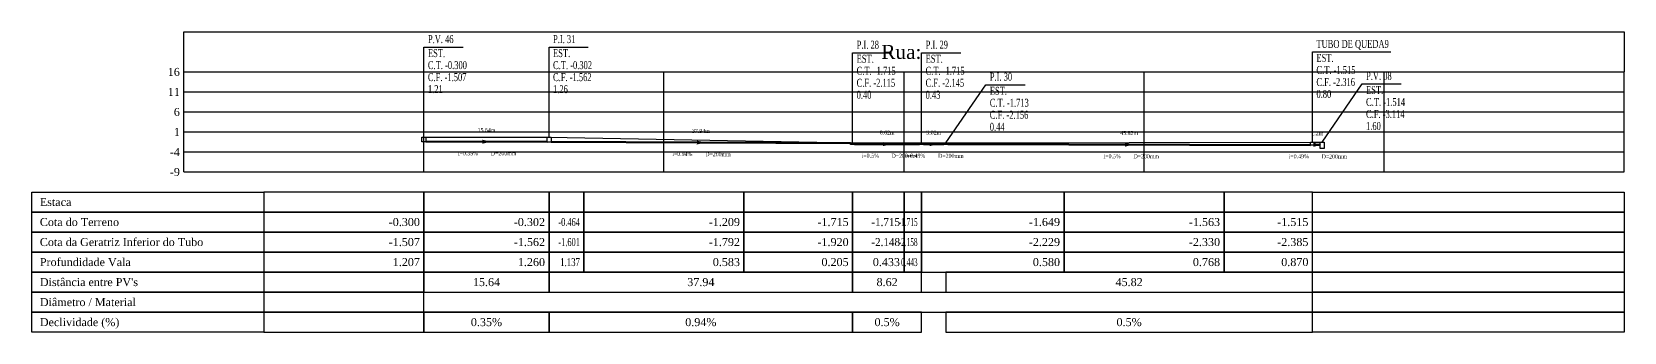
# Model space of a CAD drawing. Extents: x -44 to 14114764, y -20 to 289527804.
# Drawn here: x 359139.5 to 359338.5, y 7351963.3 to 7352000.8 of the extents above; entities that cross this region are included whole.
import ezdxf
from ezdxf.enums import TextEntityAlignment as Align

# ---------------------------------------------------------------- set-up
doc = ezdxf.new("R2010")
doc.units = 0
for name, color, linetype in [('PS_IND_COMPRIMENTO', 7, 'Continuous'), ('PS_IND_DIAMETRO', 7, 'Continuous'), ('PS_IND_FLUXO', 3, 'Continuous'), ('PS_IND_INCLINACAO', 7, 'Continuous'), ('PS_PERFIL_CAIXAS', 7, 'Continuous'), ('PS_PERFIL_COTA_LIN', 7, 'Continuous'), ('PS_PERFIL_COTA_TXT', 5, 'Continuous'), ('PS_PERFIL_GRADE', 8, 'Continuous'), ('PS_PERFIL_TERRENO', 3, 'Continuous'), ('PS_PERFIL_TITULOS', 5, 'Continuous'), ('PS_PERFIL_TUBO', 7, 'Continuous'), ('PS_PONTOS_IDENTIFICACAO_LIN', 7, 'Continuous'), ('PS_PONTOS_IDENTIFICACAO_TXT', 7, 'Continuous')]:
    doc.layers.add(name, color=color, linetype=linetype)
doc.styles.get("Standard").update_dxf_attribs({"font": 'times.ttf'})

# ---------------------------------------------------------------- blocks, each defined once
blk = doc.blocks.new('*U1428')
at = {"layer": 'PS_PERFIL_GRADE', "linetype": 'Continuous'}
for p, q in [((0, 0), (0, 12.5)), ((0, 12.5), (180, 12.5)), ((30, 0), (30, 12.5)), ((60, 0), (60, 12.5)), ((90, 0), (90, 12.5)), ((120, 0), (120, 12.5)), ((150, 0), (150, 12.5)), ((180, 0), (180, 12.5)), ((0, 10), (180, 10)), ((0, 7.5), (180, 7.5)), ((0, 5), (180, 5)), ((0, 2.5), (180, 2.5)), ((0, 0), (180, 0))]:
    blk.add_line(p, q, dxfattribs=at)
blk.add_lwpolyline([(0, 12.5), (0, 17.5), (180, 17.5), (180, 12.5)], dxfattribs=at)
at = {"layer": 'PS_PERFIL_GRADE'}
for s, p in [('16', (-0.5, 12.5)), ('11', (-0.5, 10)), ('6', (-0.5, 7.5)), ('1', (-0.5, 5)), ('-4', (-0.5, 2.5)), ('-9', (-0.5, 0))]:
    blk.add_text(s, height=1, dxfattribs=at).set_placement(p, align=Align.MIDDLE_RIGHT)

msp = doc.modelspace()

# ---------------------------------------------------------------- linework, layer by layer
at = {"layer": 'PS_IND_FLUXO'}
for points in [[(359195.796, 7351987.109, 0.5, 0, 0), (359196.796, 7351987.108, 0, 0, 0)], [(359222.586, 7351987.008, 0.5, 0, 0), (359223.586, 7351987.003, 0, 0, 0)], [(359245.867, 7351986.809, 0.5, 0, 0), (359246.867, 7351986.806, 0, 0, 0)], [(359251.688, 7351986.801, 0.5, 0, 0), (359252.688, 7351986.798, 0, 0, 0)], [(359276.111, 7351986.742, 0.5, 0, 0), (359277.111, 7351986.739, 0, 0, 0)], [(359299.621, 7351986.718, 0.5, 0, 0), (359300.621, 7351986.714, 0, 0, 0)]]:
    msp.add_lwpolyline(points, format="xyseb", dxfattribs=at)
at = {"layer": 'PS_PERFIL_CAIXAS', "linetype": 'Continuous'}
for points in [[(359188.228, 7351987.676), (359188.728, 7351987.676), (359188.728, 7351987.072), (359188.228, 7351987.072)], [(359203.864, 7351987.675), (359204.364, 7351987.675), (359204.364, 7351987.045), (359203.864, 7351987.045)], [(359241.808, 7351986.968), (359242.308, 7351986.968), (359242.308, 7351986.768), (359241.808, 7351986.768)], [(359250.426, 7351986.968), (359250.926, 7351986.968), (359250.926, 7351986.753), (359250.426, 7351986.753)], [(359253.45, 7351986.969), (359253.95, 7351986.969), (359253.95, 7351986.748), (359253.45, 7351986.748)], [(359299.271, 7351987.068), (359299.771, 7351987.068), (359299.771, 7351986.668), (359299.271, 7351986.668)], [(359300.471, 7351987.069), (359300.971, 7351987.069), (359300.971, 7351986.269), (359300.471, 7351986.269)]]:
    msp.add_lwpolyline(points, close=True, dxfattribs=at)
at = {"layer": 'PS_PERFIL_COTA_LIN', "linetype": 'Continuous'}
for points in [[(359168.478, 7351980.826), (359168.478, 7351978.326), (359139.478, 7351978.326), (359139.478, 7351980.826)], [(359168.478, 7351980.826), (359168.478, 7351978.326), (359188.478, 7351978.326), (359188.478, 7351980.826)], [(359188.478, 7351980.826), (359188.478, 7351978.326), (359204.114, 7351978.326), (359204.114, 7351980.826)], [(359204.114, 7351980.826), (359204.114, 7351978.326), (359208.478, 7351978.326), (359208.478, 7351980.826)], [(359208.478, 7351980.826), (359208.478, 7351978.326), (359228.478, 7351978.326), (359228.478, 7351980.826)], [(359228.478, 7351980.826), (359228.478, 7351978.326), (359242.058, 7351978.326), (359242.058, 7351980.826)], [(359242.058, 7351980.826), (359242.058, 7351978.326), (359248.478, 7351978.326), (359248.478, 7351980.826)], [(359248.478, 7351980.826), (359248.478, 7351978.326), (359250.676, 7351978.326), (359250.676, 7351980.826)], [(359250.676, 7351980.826), (359250.676, 7351978.326), (359268.478, 7351978.326), (359268.478, 7351980.826)], [(359268.478, 7351980.826), (359268.478, 7351978.326), (359288.478, 7351978.326), (359288.478, 7351980.826)], [(359288.478, 7351980.826), (359288.478, 7351978.326), (359299.521, 7351978.326), (359299.521, 7351980.826)], [(359338.478, 7351980.826), (359338.478, 7351978.326), (359299.521, 7351978.326), (359299.521, 7351980.826)], [(359168.478, 7351978.326), (359168.478, 7351975.826), (359139.478, 7351975.826), (359139.478, 7351978.326)], [(359168.478, 7351978.326), (359168.478, 7351975.826), (359188.478, 7351975.826), (359188.478, 7351978.326)], [(359188.478, 7351978.326), (359188.478, 7351975.826), (359204.114, 7351975.826), (359204.114, 7351978.326)], [(359204.114, 7351978.326), (359204.114, 7351975.826), (359208.478, 7351975.826), (359208.478, 7351978.326)], [(359208.478, 7351978.326), (359208.478, 7351975.826), (359228.478, 7351975.826), (359228.478, 7351978.326)], [(359228.478, 7351978.326), (359228.478, 7351975.826), (359242.058, 7351975.826), (359242.058, 7351978.326)], [(359242.058, 7351978.326), (359242.058, 7351975.826), (359248.478, 7351975.826), (359248.478, 7351978.326)], [(359248.478, 7351978.326), (359248.478, 7351975.826), (359250.676, 7351975.826), (359250.676, 7351978.326)], [(359250.676, 7351978.326), (359250.676, 7351975.826), (359268.478, 7351975.826), (359268.478, 7351978.326)], [(359268.478, 7351978.326), (359268.478, 7351975.826), (359288.478, 7351975.826), (359288.478, 7351978.326)], [(359288.478, 7351978.326), (359288.478, 7351975.826), (359299.521, 7351975.826), (359299.521, 7351978.326)], [(359338.478, 7351978.326), (359338.478, 7351975.826), (359299.521, 7351975.826), (359299.521, 7351978.326)], [(359168.478, 7351975.826), (359168.478, 7351973.326), (359139.478, 7351973.326), (359139.478, 7351975.826)], [(359168.478, 7351975.826), (359168.478, 7351973.326), (359188.478, 7351973.326), (359188.478, 7351975.826)], [(359188.478, 7351975.826), (359188.478, 7351973.326), (359204.114, 7351973.326), (359204.114, 7351975.826)], [(359204.114, 7351975.826), (359204.114, 7351973.326), (359208.478, 7351973.326), (359208.478, 7351975.826)], [(359208.478, 7351975.826), (359208.478, 7351973.326), (359228.478, 7351973.326), (359228.478, 7351975.826)], [(359228.478, 7351975.826), (359228.478, 7351973.326), (359242.058, 7351973.326), (359242.058, 7351975.826)], [(359242.058, 7351975.826), (359242.058, 7351973.326), (359248.478, 7351973.326), (359248.478, 7351975.826)], [(359248.478, 7351975.826), (359248.478, 7351973.326), (359250.676, 7351973.326), (359250.676, 7351975.826)], [(359250.676, 7351975.826), (359250.676, 7351973.326), (359268.478, 7351973.326), (359268.478, 7351975.826)], [(359268.478, 7351975.826), (359268.478, 7351973.326), (359288.478, 7351973.326), (359288.478, 7351975.826)], [(359288.478, 7351975.826), (359288.478, 7351973.326), (359299.521, 7351973.326), (359299.521, 7351975.826)], [(359338.478, 7351975.826), (359338.478, 7351973.326), (359299.521, 7351973.326), (359299.521, 7351975.826)], [(359168.478, 7351973.326), (359168.478, 7351970.826), (359139.478, 7351970.826), (359139.478, 7351973.326)], [(359168.478, 7351973.326), (359168.478, 7351970.826), (359188.478, 7351970.826), (359188.478, 7351973.326)], [(359188.478, 7351973.326), (359188.478, 7351970.826), (359204.114, 7351970.826), (359204.114, 7351973.326)], [(359204.114, 7351973.326), (359204.114, 7351970.826), (359208.478, 7351970.826), (359208.478, 7351973.326)], [(359208.478, 7351973.326), (359208.478, 7351970.826), (359228.478, 7351970.826), (359228.478, 7351973.326)], [(359228.478, 7351973.326), (359228.478, 7351970.826), (359242.058, 7351970.826), (359242.058, 7351973.326)], [(359242.058, 7351973.326), (359242.058, 7351970.826), (359248.478, 7351970.826), (359248.478, 7351973.326)], [(359248.478, 7351973.326), (359248.478, 7351970.826), (359250.676, 7351970.826), (359250.676, 7351973.326)], [(359250.676, 7351973.326), (359250.676, 7351970.826), (359268.478, 7351970.826), (359268.478, 7351973.326)], [(359268.478, 7351973.326), (359268.478, 7351970.826), (359288.478, 7351970.826), (359288.478, 7351973.326)], [(359288.478, 7351973.326), (359288.478, 7351970.826), (359299.521, 7351970.826), (359299.521, 7351973.326)], [(359338.478, 7351973.326), (359338.478, 7351970.826), (359299.521, 7351970.826), (359299.521, 7351973.326)], [(359168.478, 7351970.826), (359168.478, 7351968.326), (359139.478, 7351968.326), (359139.478, 7351970.826)], [(359168.478, 7351970.826), (359168.478, 7351968.326), (359188.478, 7351968.326), (359188.478, 7351970.826)], [(359188.478, 7351970.826), (359188.478, 7351968.326), (359204.114, 7351968.326), (359204.114, 7351970.826)], [(359204.114, 7351970.826), (359204.114, 7351968.326), (359242.058, 7351968.326), (359242.058, 7351970.826)], [(359242.058, 7351970.826), (359242.058, 7351968.326), (359250.676, 7351968.326), (359250.676, 7351970.826)], [(359253.7, 7351970.826), (359253.7, 7351968.326), (359299.521, 7351968.326), (359299.521, 7351970.826)], [(359338.478, 7351970.826), (359338.478, 7351968.326), (359299.521, 7351968.326), (359299.521, 7351970.826)], [(359168.478, 7351968.326), (359168.478, 7351965.826), (359139.478, 7351965.826), (359139.478, 7351968.326)], [(359168.478, 7351968.326), (359168.478, 7351965.826), (359188.478, 7351965.826), (359188.478, 7351968.326)], [(359338.478, 7351968.326), (359338.478, 7351965.826), (359299.521, 7351965.826), (359299.521, 7351968.326)], [(359168.478, 7351965.826), (359168.478, 7351963.326), (359139.478, 7351963.326), (359139.478, 7351965.826)], [(359168.478, 7351965.826), (359168.478, 7351963.326), (359188.478, 7351963.326), (359188.478, 7351965.826)], [(359188.478, 7351965.826), (359188.478, 7351963.326), (359204.114, 7351963.326), (359204.114, 7351965.826)], [(359204.114, 7351965.826), (359204.114, 7351963.326), (359242.058, 7351963.326), (359242.058, 7351965.826)], [(359242.058, 7351965.826), (359242.058, 7351963.326), (359250.676, 7351963.326), (359250.676, 7351965.826)], [(359253.7, 7351965.826), (359253.7, 7351963.326), (359299.521, 7351963.326), (359299.521, 7351965.826)], [(359338.478, 7351965.826), (359338.478, 7351963.326), (359299.521, 7351963.326), (359299.521, 7351965.826)]]:
    msp.add_lwpolyline(points, close=True, dxfattribs=at)
for points in [[(359188.478, 7351970.826), (359204.114, 7351970.826)], [(359208.478, 7351970.826), (359228.478, 7351970.826)], [(359228.478, 7351970.826), (359242.058, 7351970.826)], [(359248.478, 7351970.826), (359250.676, 7351970.826)], [(359268.478, 7351970.826), (359288.478, 7351970.826)], [(359288.478, 7351970.826), (359299.521, 7351970.826)], [(359168.478, 7351968.326), (359188.478, 7351968.326)], [(359188.478, 7351968.326), (359204.114, 7351968.326)], [(359188.478, 7351968.326), (359204.114, 7351968.326)], [(359204.114, 7351968.326), (359208.478, 7351968.326)], [(359208.478, 7351968.326), (359228.478, 7351968.326)], [(359208.478, 7351968.326), (359228.478, 7351968.326)], [(359228.478, 7351968.326), (359242.058, 7351968.326)], [(359228.478, 7351968.326), (359242.058, 7351968.326)], [(359242.058, 7351968.326), (359248.478, 7351968.326)], [(359248.478, 7351968.326), (359250.676, 7351968.326)], [(359248.478, 7351968.326), (359250.676, 7351968.326)], [(359250.676, 7351968.326), (359268.478, 7351968.326)], [(359268.478, 7351968.326), (359288.478, 7351968.326)], [(359268.478, 7351968.326), (359288.478, 7351968.326)], [(359288.478, 7351968.326), (359299.521, 7351968.326)], [(359288.478, 7351968.326), (359299.521, 7351968.326)], [(359168.478, 7351965.826), (359188.478, 7351965.826)], [(359188.478, 7351965.826), (359204.114, 7351965.826)], [(359188.478, 7351965.826), (359204.114, 7351965.826)], [(359204.114, 7351965.826), (359208.478, 7351965.826)], [(359208.478, 7351965.826), (359228.478, 7351965.826)], [(359208.478, 7351965.826), (359228.478, 7351965.826)], [(359228.478, 7351965.826), (359242.058, 7351965.826)], [(359228.478, 7351965.826), (359242.058, 7351965.826)], [(359242.058, 7351965.826), (359248.478, 7351965.826)], [(359248.478, 7351965.826), (359250.676, 7351965.826)], [(359248.478, 7351965.826), (359250.676, 7351965.826)], [(359250.676, 7351965.826), (359268.478, 7351965.826)], [(359268.478, 7351965.826), (359288.478, 7351965.826)], [(359268.478, 7351965.826), (359288.478, 7351965.826)], [(359288.478, 7351965.826), (359299.521, 7351965.826)], [(359288.478, 7351965.826), (359299.521, 7351965.826)], [(359188.478, 7351963.326), (359204.114, 7351963.326)], [(359208.478, 7351963.326), (359228.478, 7351963.326)], [(359228.478, 7351963.326), (359242.058, 7351963.326)], [(359248.478, 7351963.326), (359250.676, 7351963.326)], [(359268.478, 7351963.326), (359288.478, 7351963.326)], [(359288.478, 7351963.326), (359299.521, 7351963.326)]]:
    msp.add_lwpolyline(points, dxfattribs=at)
at = {"layer": 'PS_PERFIL_TERRENO', "linetype": 'Continuous'}
msp.add_lwpolyline([(359188.478, 7351987.676), (359204.114, 7351987.675), (359242.058, 7351986.968), (359250.676, 7351986.968), (359253.7, 7351986.969), (359299.521, 7351987.068), (359300.721, 7351987.069)], dxfattribs=at)
at = {"layer": 'PS_PERFIL_TUBO', "linetype": 'Continuous'}
for points in [[(359188.728, 7351987.072), (359203.864, 7351987.045), (359203.864, 7351987.145), (359188.728, 7351987.172)], [(359204.364, 7351987.045), (359241.808, 7351986.866), (359241.808, 7351986.966), (359204.364, 7351987.145)], [(359242.308, 7351986.768), (359250.426, 7351986.747), (359250.426, 7351986.847), (359242.308, 7351986.868)], [(359250.926, 7351986.753), (359253.45, 7351986.746), (359253.45, 7351986.846), (359250.926, 7351986.853)], [(359253.95, 7351986.748), (359299.271, 7351986.633), (359299.271, 7351986.733), (359253.95, 7351986.848)], [(359299.771, 7351986.668), (359300.471, 7351986.665), (359300.471, 7351986.765), (359299.771, 7351986.768)]]:
    msp.add_lwpolyline(points, close=True, dxfattribs=at)
at = {"layer": 'PS_PONTOS_IDENTIFICACAO_LIN', "linetype": 'Continuous'}
for points in [[(359188.478, 7351987.676), (359188.478, 7351998.926), (359193.378, 7351998.926)], [(359204.114, 7351987.675), (359204.114, 7351998.925), (359209.014, 7351998.925)], [(359242.058, 7351986.968), (359242.058, 7351998.218), (359246.958, 7351998.218)], [(359250.676, 7351986.968), (359250.676, 7351998.218), (359255.576, 7351998.218)], [(359299.521, 7351987.068), (359299.521, 7351998.318), (359309.321, 7351998.318)], [(359253.7, 7351986.969), (359258.7, 7351994.219), (359263.6, 7351994.219)], [(359300.721, 7351987.069), (359305.721, 7351994.319), (359310.621, 7351994.319)]]:
    msp.add_lwpolyline(points, dxfattribs=at)

# ---------------------------------------------------------------- block references
at = {"layer": 'PS_PERFIL_GRADE'}
msp.add_blockref('*U1428', (359158.478, 7351983.326), dxfattribs=at)

# ---------------------------------------------------------------- texts
at = {"layer": 'PS_IND_COMPRIMENTO', "width": 0.8}
for s, rotation, p in [('15.64m', 359.89647, (359196.299, 7351988.559)), ('37.94m', 359.72579, (359223.093, 7351988.455)), ('8.62m', 359.84791, (359246.371, 7351988.257)), ('3.02m', 359.83088, (359252.193, 7351988.249)), ('45.82m', 359.85506, (359276.614, 7351988.19)), ('1.2m', 359.75854, (359300.127, 7351988.166))]:
    msp.add_text(s, height=0.5, rotation=rotation, dxfattribs=at).set_placement(p, align=Align.MIDDLE_CENTER)
at = {"layer": 'PS_IND_DIAMETRO', "width": 0.8}
for rotation, p in [(359.89647, (359198.443, 7351985.655)), (359.72579, (359225.229, 7351985.545)), (359.84791, (359248.513, 7351985.352)), (359.83088, (359254.334, 7351985.343)), (359.85506, (359278.757, 7351985.285)), (359.75854, (359302.265, 7351985.257))]:
    msp.add_text('D=200mm', height=0.5, rotation=rotation, dxfattribs=at).set_placement(p, align=Align.MIDDLE_CENTER)
at = {"layer": 'PS_IND_INCLINACAO', "width": 0.8}
for s, rotation, p in [('i=0.35%', 359.89647, (359193.993, 7351985.663)), ('i=0.94%', 359.72579, (359220.779, 7351985.566)), ('i=0.5%', 359.84791, (359244.263, 7351985.363)), ('i=0.49%', 359.83088, (359249.884, 7351985.356)), ('i=0.5%', 359.85506, (359274.507, 7351985.296)), ('i=0.49%', 359.75854, (359297.815, 7351985.276))]:
    msp.add_text(s, height=0.5, rotation=rotation, dxfattribs=at).set_placement(p, align=Align.MIDDLE_CENTER)
at = {"layer": 'PS_PERFIL_COTA_TXT'}
for s, p in [('Estaca', (359140.478, 7351979.576)), ('Cota do Terreno', (359140.478, 7351977.076)), ('Cota da Geratriz Inferior do Tubo', (359140.478, 7351974.576)), ('Profundidade Vala', (359140.478, 7351972.076)), ("Distância entre PV's", (359140.478, 7351969.576)), ('Diâmetro / Material', (359140.478, 7351967.076)), ('Declividade (%)', (359140.478, 7351964.576))]:
    msp.add_text(s, height=1, dxfattribs=at).set_placement(p, align=Align.MIDDLE_LEFT)
for s, p in [('-0.300', (359187.978, 7351977.076)), ('-0.302', (359203.614, 7351977.076)), ('-1.209', (359227.978, 7351977.076)), ('-1.715', (359241.558, 7351977.076)), ('-1.649', (359267.978, 7351977.076)), ('-1.563', (359287.978, 7351977.076)), ('-1.515', (359299.021, 7351977.076)), ('-1.507', (359187.978, 7351974.576)), ('-1.562', (359203.614, 7351974.576)), ('-1.792', (359227.978, 7351974.576)), ('-1.920', (359241.558, 7351974.576)), ('-2.229', (359267.978, 7351974.576)), ('-2.330', (359287.978, 7351974.576)), ('-2.385', (359299.021, 7351974.576)), ('1.207', (359187.978, 7351972.076)), ('1.260', (359203.614, 7351972.076)), ('0.583', (359227.978, 7351972.076)), ('0.205', (359241.558, 7351972.076)), ('0.433', (359247.978, 7351972.076)), ('0.580', (359267.978, 7351972.076)), ('0.768', (359287.978, 7351972.076)), ('0.870', (359299.021, 7351972.076))]:
    msp.add_text(s, height=1, dxfattribs=at).set_placement(p, align=Align.MIDDLE_RIGHT)
for s, width, p in [('-0.464', 0.623359, (359207.978, 7351977.076)), ('-1.715', 0.917104, (359247.978, 7351977.076)), ('-1.715', 0.5, (359250.176, 7351977.076)), ('-1.601', 0.623359, (359207.978, 7351974.576)), ('-2.148', 0.917104, (359247.978, 7351974.576)), ('-2.158', 0.5, (359250.176, 7351974.576)), ('1.137', 0.727252, (359207.978, 7351972.076)), ('0.443', 0.5, (359250.176, 7351972.076))]:
    msp.add_text(s, height=1, dxfattribs=dict(at, width=width)).set_placement(p, align=Align.MIDDLE_RIGHT)
for s, p in [('15.64', (359196.296, 7351969.576)), ('37.94', (359223.086, 7351969.576)), ('8.62', (359246.367, 7351969.576)), ('45.82', (359276.611, 7351969.576)), ('0.35%', (359196.296, 7351964.576)), ('0.94%', (359223.086, 7351964.576)), ('0.5%', (359246.367, 7351964.576)), ('0.5%', (359276.611, 7351964.576))]:
    msp.add_text(s, height=1, dxfattribs=at).set_placement(p, align=Align.MIDDLE_CENTER)
at = {"layer": 'PS_PERFIL_TITULOS'}
msp.add_text('Rua: ', height=1.75, dxfattribs=at).set_placement((359248.478, 7351998.326), align=Align.MIDDLE_CENTER)
at = {"layer": 'PS_PONTOS_IDENTIFICACAO_TXT', "width": 0.7}
for s, p in [('P.V. 46', (359188.978, 7351999.426)), ('P.I. 31', (359204.614, 7351999.425)), ('P.I. 28', (359242.558, 7351998.718)), ('P.I. 29', (359251.176, 7351998.718)), ('TUBO DE QUEDA9', (359300.021, 7351998.818)), ('EST. ', (359188.978, 7351997.676)), ('EST. ', (359204.614, 7351997.675)), ('EST. ', (359242.558, 7351996.968)), ('EST. ', (359251.176, 7351996.968)), ('EST. ', (359300.021, 7351997.068)), ('C.T. -0.300', (359188.978, 7351996.176)), ('C.F. -1.507', (359188.978, 7351994.676)), ('C.T. -0.302', (359204.614, 7351996.175)), ('C.F. -1.562', (359204.614, 7351994.675)), ('C.T. -1.715', (359242.558, 7351995.468)), ('C.T. -1.715', (359251.176, 7351995.468)), ('P.I. 30', (359259.2, 7351994.719)), ('C.T. -1.515', (359300.021, 7351995.568)), ('P.V. 08', (359306.221, 7351994.819)), ('1.21', (359188.978, 7351993.176)), ('1.26', (359204.614, 7351993.175)), ('0.40', (359242.558, 7351992.468)), ('C.F. -2.115', (359242.558, 7351993.968)), ('0.43', (359251.176, 7351992.468)), ('C.F. -2.145', (359251.176, 7351993.968)), ('EST. ', (359259.2, 7351992.969)), ('0.80', (359300.021, 7351992.568)), ('C.F. -2.316', (359300.021, 7351994.068)), ('EST. ', (359306.221, 7351993.069)), ('C.T. -1.713', (359259.2, 7351991.469)), ('C.T. -1.514', (359306.221, 7351991.569)), ('0.44', (359259.2, 7351988.469)), ('C.F. -2.156', (359259.2, 7351989.969)), ('C.F. -3.114', (359306.221, 7351990.069)), ('1.60', (359306.221, 7351988.569))]:
    msp.add_text(s, height=1, dxfattribs=at).set_placement(p)

doc.saveas('drawing.dxf')
